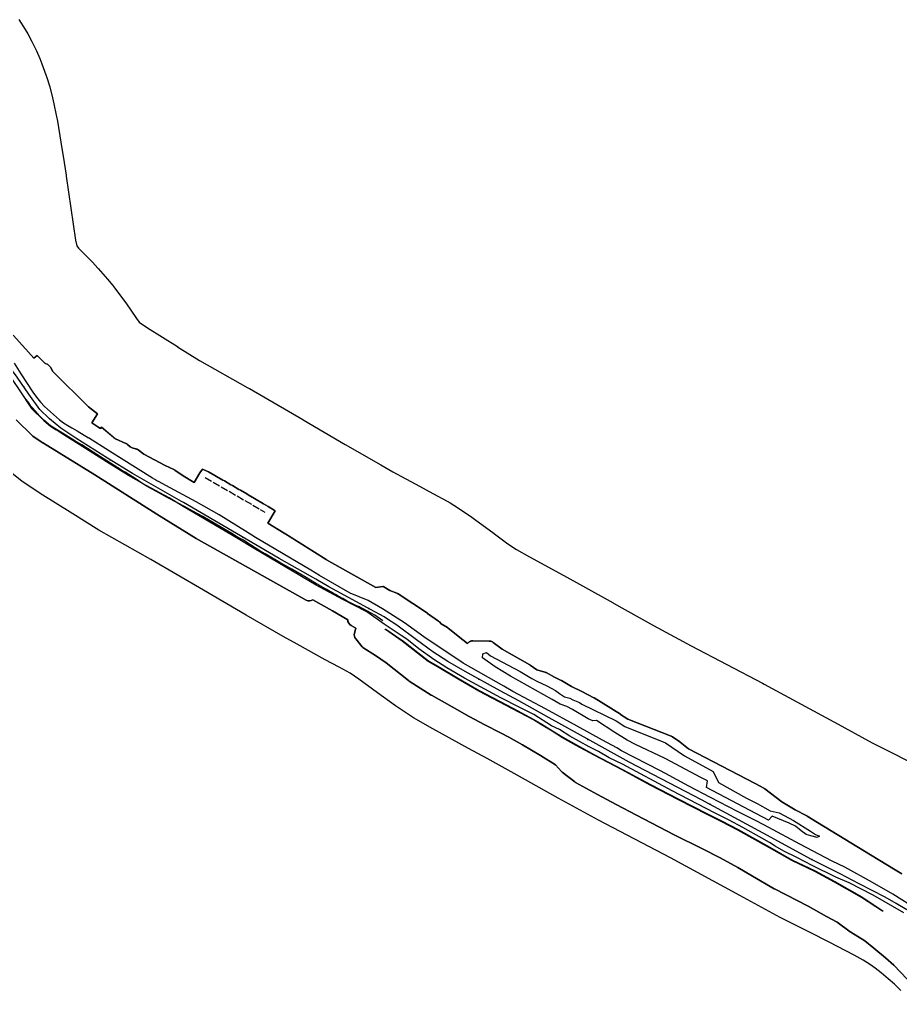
# Model space of a CAD drawing. Header units: inches. Extents: x 91426 to 118597, y 433843 to 446922.
# Drawn here: x 100569 to 101239, y 434467 to 435205 of the extents above; entities that cross this region are included whole.
import ezdxf

# ---------------------------------------------------------------- set-up
doc = ezdxf.new("R2010")
doc.units = ezdxf.units.IN
doc.header["$MEASUREMENT"] = 0
for name, color, linetype, true_color in [('As_waterkering_PWK', 7, 'Continuous', 0x8b0648), ('Beschermingszone_PWK', 7, 'Continuous', 0xde06d3), ('Kernzone_PWK', 7, 'Continuous', 0x33065f), ('Kruinlijnen_PWK', 7, 'Continuous', 0xda0676), ('Kunstwerken_PWK', 7, 'Continuous', 0x2f0602), ('Leggerbermen_PWK', 7, 'Continuous', 0xd60719), ('Referentiepunten_PWK', 7, 'Continuous', 0x7e0730)]:
    doc.layers.add(name, color=color, linetype=linetype, true_color=true_color)

msp = doc.modelspace()

# ---------------------------------------------------------------- linework, layer by layer
at = {"layer": 'As_waterkering_PWK'}
for points in [[(100692.5941, 434839.0963), (100655.1281, 434860.195), (100636.3426, 434871.969), (100612.2655, 434887.0502), (100600.6238, 434894.8555), (100592.0248, 434901.7346), (100584.8811, 434908.8784), (100576.4144, 434920.5201), (100567.5508, 434933.4847), (100560.9362, 434942.3483), (100553.7925, 434950.5504), (100541.357, 434963.1181), (100535.6685, 434969.4681), (100530.5091, 434975.5535), (100525.7466, 434982.8296), (100522.4393, 434989.7088), (100518.7351, 434998.9692), (100517.1347, 435003.8771)], [(100848.3515, 434750.1933), (100846.6868, 434751.3187), (100836.2357, 434757.0073), (100825.6524, 434762.6958), (100804.618, 434774.2052), (100794.5638, 434779.8938), (100766.7825, 434795.7688), (100734.3709, 434814.8188), (100693.8896, 434838.3668), (100692.5941, 434839.0963)], [(101243.9595, 434528.5391), (101235.8897, 434533.5662), (101227.423, 434538.1964), (101207.7115, 434548.5152), (101193.1594, 434555.9235), (101170.9343, 434567.1683), (101140.9041, 434583.5725), (101087.855, 434612.2799), (101032.9538, 434640.9872), (101003.0559, 434657.2592), (100972.0995, 434674.5894), (100948.9485, 434687.4217), (100934.7932, 434695.2269), (100908.0703, 434709.7791), (100894.9734, 434717.3197), (100883.5962, 434724.728), (100871.0285, 434733.9885), (100856.0795, 434744.9687), (100848.3515, 434750.1933)]]:
    msp.add_lwpolyline(points, dxfattribs=at)
at = {"layer": 'Beschermingszone_PWK'}
for points in [[(100568.7558, 435205.4303), (100573.5183, 435197.8896), (100575.572, 435194.4903), (100578.6567, 435188.7192), (100578.7484, 435188.5328), (100582.1879, 435181.5214), (100584.797, 435175.7472), (100586.3447, 435171.7729), (100589.3875, 435163.4385), (100590.1447, 435161.2884), (100592.0443, 435155.0264), (100592.2795, 435154.1323), (100594.3961, 435145.9302), (100595.4543, 435141.3961), (100597.3063, 435132.5326), (100597.499, 435131.5878), (100598.1242, 435128.1282), (100600.7382, 435112.0516), (100602.2932, 435102.7218), (100602.4806, 435101.5551), (100604.7295, 435087.003), (100604.8343, 435086.3092), (100612.007, 435037.6369), (100612.8018, 435033.235), (100614.1855, 435031.6905), (100624.8763, 435020.8859), (100628.9764, 435016.4849), (100629.2006, 435016.2284), (100636.3444, 435008.0263), (100640.2716, 435003.2244), (100641.0795, 435002.1567), (100647.6941, 434993.2931), (100650.1022, 434989.9229), (100658.1442, 434978.16), (100660.236, 434975.2838), (100666.6642, 434970.9739), (100689.4262, 434956.7164), (100689.4498, 434956.7017), (100706.2441, 434946.1756), (100742.9581, 434925.5005), (100743.8896, 434924.9693), (100744.1713, 434924.8061), (100784.6526, 434901.2581), (100785.0422, 434901.0304), (100816.9269, 434882.2899), (100843.9927, 434866.8238), (100853.2427, 434861.5902), (100873.3258, 434850.6014), (100883.58, 434845.0897), (100884.043, 434844.8393), (100894.4941, 434839.1507), (100896.6868, 434837.9213), (100902.2438, 434834.4657), (100902.6942, 434834.163), (100912.0869, 434827.813), (100915.2777, 434825.5638), (100930.2267, 434814.5836), (100930.3484, 434814.4941), (100940.5875, 434806.9495), (100947.2444, 434802.6147), (100956.9375, 434797.0339), (100982.6175, 434783.0497), (100983.0793, 434782.7966), (100997.2346, 434774.9914), (100997.4279, 434774.8846), (101020.5789, 434762.0522), (101020.9485, 434761.8464), (101051.3838, 434744.8078), (101080.0273, 434729.2187), (101134.1918, 434700.8965), (101135.448, 434700.2282), (101188.497, 434671.5209), (101188.8434, 434671.3325), (101217.4885, 434655.685), (101238.3051, 434645.1528), (101238.5277, 434645.0398), (101253.0798, 434637.6315)], [(101240.1806, 434556.0829), (101234.945, 434558.9462), (101222.2263, 434566.8133), (101222.2098, 434566.8235), (101176.04, 434595.134), (101175.9966, 434595.1603), (101168.2111, 434599.8261), (101168.1408, 434599.8674), (101167.9361, 434599.9793), (101158.9416, 434604.627), (101148.8706, 434610.746), (101135.9892, 434620.6349), (101135.7228, 434620.8257), (101135.4449, 434620.9985), (101135.2843, 434621.0873), (101128.5374, 434624.6592), (101128.5073, 434624.6751), (101077.8757, 434651.0403), (101071.6423, 434656.027), (101071.5626, 434656.0895), (101071.3797, 434656.2234), (101065.6911, 434660.1921), (101065.6081, 434660.2487), (101065.3302, 434660.4215), (101065.0416, 434660.5758), (101064.7436, 434660.7108), (101064.6487, 434660.749), (101031.9241, 434673.5259), (101026.2709, 434677.2128), (101026.1913, 434677.2637), (101006.3383, 434689.6836), (101006.1865, 434689.7748), (101005.9479, 434689.9041), (100996.7188, 434694.5842), (100989.0227, 434698.4975), (100981.3017, 434702.9005), (100981.0609, 434703.0292), (100976.0879, 434705.5158), (100969.659, 434708.927), (100969.5268, 434708.9947), (100969.2288, 434709.1297), (100968.9226, 434709.245), (100968.8121, 434709.281), (100962.7344, 434711.1877), (100957.4993, 434714.6382), (100957.2477, 434714.7935), (100957.2196, 434714.8096), (100936.3408, 434726.6845), (100929.4607, 434731.9082), (100929.2151, 434732.0832), (100928.9372, 434732.256), (100928.6486, 434732.4103), (100928.3506, 434732.5453), (100928.0444, 434732.6606), (100927.7313, 434732.7555), (100927.4127, 434732.8298), (100927.0898, 434732.8831), (100926.7642, 434732.9152), (100926.5041, 434732.9255), (100913.9562, 434733.0934), (100913.8893, 434733.0938), (100913.5623, 434733.0831), (100913.2367, 434733.051), (100912.9138, 434732.9977), (100912.5952, 434732.9234), (100912.2821, 434732.8285), (100911.9759, 434732.7132), (100911.6779, 434732.5782), (100911.3893, 434732.4239), (100911.1114, 434732.2511), (100910.8455, 434732.0606), (100910.5926, 434731.853), (100910.3538, 434731.6293), (100910.1301, 434731.3905), (100909.9225, 434731.1376), (100909.8491, 434731.0395), (100906.2603, 434733.9341), (100906.2448, 434733.9465), (100895.1648, 434742.8105), (100895.0851, 434742.873), (100894.8192, 434743.0635), (100894.6444, 434743.1752), (100889.8109, 434746.1225), (100888.5616, 434747.4678), (100888.4331, 434747.6011), (100888.1943, 434747.8248), (100887.9414, 434748.0324), (100887.7913, 434748.1431), (100879.5892, 434753.9639), (100879.4734, 434754.0437), (100879.4576, 434754.0542), (100857.1002, 434768.8709), (100856.8381, 434769.0332), (100856.5495, 434769.1875), (100856.2515, 434769.3225), (100856.0818, 434769.3892), (100850.8633, 434771.331), (100846.3945, 434774.1089), (100846.2548, 434774.1926), (100845.9662, 434774.3469), (100845.6682, 434774.4819), (100845.5393, 434774.5332), (100840.2485, 434773.7019), (100802.6879, 434794.7748), (100802.4795, 434794.9219), (100802.361, 434794.9987), (100771.6848, 434814.2664), (100770.5331, 434814.9898), (100758.1579, 434822.5973), (100763.7141, 434831.99), (100758.3714, 434835.1885), (100754.7444, 434837.3062), (100748.0953, 434841.1885), (100743.2593, 434844.0122), (100742.0503, 434844.7181), (100737.2143, 434847.5418), (100736.0053, 434848.2477), (100731.1693, 434851.0714), (100729.9603, 434851.7773), (100725.1243, 434854.601), (100723.9153, 434855.3069), (100719.0793, 434858.1306), (100717.8703, 434858.8365), (100713.0343, 434861.6602), (100708.4474, 434863.6861), (100706.484, 434860.7309), (100702.0644, 434853.5546), (100693.7047, 434858.5919), (100687.3269, 434862.8872), (100687.3118, 434862.8973), (100687.0339, 434863.0701), (100686.7454, 434863.2243), (100686.6976, 434863.2476), (100680.1676, 434866.382), (100663.7474, 434875.0365), (100659.4588, 434878.2692), (100659.2271, 434878.4337), (100658.9492, 434878.6065), (100658.6606, 434878.7608), (100658.3626, 434878.8958), (100658.0564, 434879.0111), (100657.7433, 434879.106), (100657.6037, 434879.1413), (100655.0693, 434879.7428), (100653.4512, 434880.6327), (100651.3156, 434882.431), (100651.1388, 434882.5732), (100650.8729, 434882.7637), (100650.595, 434882.9365), (100650.3064, 434883.0908), (100650.1322, 434883.1726), (100642.2041, 434886.7097), (100642.1443, 434886.7364), (100631.745, 434895.3989), (100630.7767, 434894.5909), (100629.6276, 434895.2994), (100624.2679, 434898.7996), (100628.4987, 434905.6234), (100621.8071, 434910.9112), (100594.7704, 434937.9022), (100592.8605, 434941.0495), (100590.9645, 434943.0645), (100588.5894, 434944.0728), (100582.7837, 434949.8687), (100580.1651, 434947.8487), (100574.0747, 434954.8395), (100574.0639, 434954.8518), (100573.9916, 434954.9324), (100564.4692, 434965.3277)], [(101239.4025, 434467.2841), (101234.4458, 434472.133), (101229.7054, 434476.227), (101224.4286, 434480.8301), (101219.9466, 434484.3261), (101216.4176, 434486.7882), (101210.6554, 434490.3778), (101203.8311, 434494.1098), (101184.774, 434504.086), (101170.5308, 434511.3371), (101147.6572, 434522.91), (101117.0209, 434539.6453), (101064.3713, 434568.1364), (101009.4171, 434596.8715), (100978.8919, 434613.4848), (100947.7673, 434630.9093), (100924.7571, 434643.6635), (100910.7655, 434651.3785), (100883.6366, 434666.1516), (100868.8378, 434674.6722), (100855.1006, 434683.6173), (100841.399, 434693.7133), (100827.2672, 434704.0933), (100820.6732, 434708.5512), (100812.4477, 434713.0284), (100801.8157, 434718.743), (100780.3056, 434730.5127), (100769.8493, 434736.4288), (100741.7102, 434752.5082), (100709.1326, 434771.6559), (100669.0509, 434794.9714), (100629.5701, 434817.2046), (100609.7949, 434829.5989), (100585.0661, 434845.0884), (100571.0322, 434854.4975), (100558.6277, 434864.4211)]]:
    msp.add_lwpolyline(points, dxfattribs=at)
msp.add_lwpolyline([(100566.7209, 434900.9633), (100578.8466, 434889.3085, 0.04101022), (100579.4814, 434888.7913), (100587.3691, 434883.3759, 0.01266942), (100587.5815, 434883.2378), (100626.6363, 434859.2403), (100673.6032, 434829.4593), (100703.5299, 434810.9613, 0.01079755), (100703.716, 434810.8518), (100787.1834, 434764.1147, 0.2695524), (100792.2086, 434764.1958), (100807.404, 434756.006), (100818.8851, 434749.1363, 0.2812546), (100821.5275, 434744.6429), (100824.9287, 434742.8251), (100823.9738, 434738.946, 0.23691285), (100824.9699, 434734.5715), (100829.8526, 434728.6451, 0.08094017), (100831.0616, 434727.5845), (100840.0956, 434721.9382), (100848.0013, 434716.4151), (100865.1122, 434702.8444, 0.0253594), (100865.5248, 434702.55), (100882.208, 434691.8775, 0.01454188), (100882.4574, 434691.728), (100898.2761, 434682.86), (100911.1177, 434675.7257), (100923.0083, 434669.3601), (100934.964, 434663.265), (100941.2351, 434659.8444), (100951.6781, 434654.1066), (100965.4557, 434645.84), (100976.7642, 434638.801), (100981.4233, 434633.8898, 0.03765276), (100981.9804, 434633.3847), (100991.4953, 434625.9818, 0.03838927), (100992.1347, 434625.5588), (101008.6506, 434616.3702), (101022.8617, 434608.7273), (101038.4163, 434600.5345), (101067.0149, 434585.7012), (101088.4824, 434575.0853), (101101.8942, 434568.2076), (101115.3325, 434560.8672), (101126.5734, 434554.1459), (101143.0771, 434544.6805, 0.0128881), (101143.3039, 434544.5581), (101160.5548, 434535.8129), (101168.8541, 434531.5512), (101182.8572, 434523.6161), (101191.0089, 434519.2822), (101200.8614, 434511.8652, 0.0262264), (101201.2961, 434511.5723), (101211.9411, 434505.1853), (101218.8642, 434499.5666), (101227.7888, 434492.1294), (101234.1229, 434486.626), (101244.2228, 434476.0821)], format="xyb", dxfattribs=at)
at = {"layer": 'Kernzone_PWK'}
msp.add_lwpolyline([(100564.4692, 434965.3277), (100573.9916, 434954.9324), (100574.0639, 434954.8518), (100574.0747, 434954.8395), (100580.1651, 434947.8487), (100582.7837, 434949.8687), (100588.5894, 434944.0728), (100590.9645, 434943.0645), (100592.8605, 434941.0495), (100594.7704, 434937.9022), (100621.8071, 434910.9112), (100628.4987, 434905.6234), (100624.2679, 434898.7996), (100629.6276, 434895.2994), (100630.7767, 434894.5909), (100631.745, 434895.3989), (100642.2041, 434886.7097), (100650.1322, 434883.1726), (100650.3064, 434883.0908), (100650.595, 434882.9365), (100650.8729, 434882.7637), (100651.1388, 434882.5732), (100651.3156, 434882.431), (100653.4512, 434880.6327), (100655.0693, 434879.7428), (100657.6037, 434879.1413), (100657.7433, 434879.106), (100658.0564, 434879.0111), (100658.3626, 434878.8958), (100658.6606, 434878.7608), (100658.9492, 434878.6065), (100659.2271, 434878.4337), (100659.4588, 434878.2692), (100663.7474, 434875.0365), (100680.1676, 434866.382), (100686.6976, 434863.2476), (100686.7454, 434863.2243), (100687.0339, 434863.0701), (100687.3118, 434862.8973), (100687.3269, 434862.8872), (100693.7047, 434858.5919), (100702.0644, 434853.5546), (100706.484, 434860.7309), (100708.4474, 434863.6861), (100713.0343, 434861.6602), (100717.8703, 434858.8365), (100719.0793, 434858.1306), (100723.9153, 434855.3069), (100725.1243, 434854.601), (100729.9603, 434851.7773), (100731.1693, 434851.0714), (100736.0053, 434848.2477), (100737.2143, 434847.5418), (100742.0503, 434844.7181), (100743.2593, 434844.0122), (100748.0953, 434841.1885), (100754.7444, 434837.3062), (100758.3714, 434835.1885), (100763.7141, 434831.99), (100758.1579, 434822.5973), (100770.5331, 434814.9898), (100771.6848, 434814.2664), (100775.1421, 434812.0949), (100802.361, 434794.9987), (100802.4795, 434794.9219), (100802.6879, 434794.7748), (100840.2485, 434773.7019), (100845.5393, 434774.5332), (100845.6682, 434774.4819), (100845.9662, 434774.3469), (100846.2548, 434774.1926), (100846.3945, 434774.1089), (100850.8633, 434771.331), (100856.0818, 434769.3892), (100856.2515, 434769.3225), (100856.5495, 434769.1875), (100856.8381, 434769.0332), (100857.1002, 434768.8709), (100879.4576, 434754.0542), (100879.4734, 434754.0437), (100879.5892, 434753.9639), (100887.7913, 434748.1431), (100887.9414, 434748.0324), (100888.1943, 434747.8248), (100888.4331, 434747.6011), (100888.5616, 434747.4678), (100889.8109, 434746.1225), (100894.6444, 434743.1752), (100894.8192, 434743.0635), (100895.0851, 434742.873), (100895.1648, 434742.8105), (100906.2448, 434733.9465), (100906.2603, 434733.9341), (100909.8491, 434731.0395), (100909.9225, 434731.1376), (100910.1301, 434731.3905), (100910.3538, 434731.6293), (100910.5926, 434731.853), (100910.8455, 434732.0606), (100911.1114, 434732.2511), (100911.3893, 434732.4239), (100911.6779, 434732.5782), (100911.9759, 434732.7132), (100912.2821, 434732.8285), (100912.5952, 434732.9234), (100912.9138, 434732.9977), (100913.2367, 434733.051), (100913.5623, 434733.0831), (100913.8893, 434733.0938), (100913.9562, 434733.0934), (100926.5041, 434732.9255), (100926.7642, 434732.9152), (100927.0898, 434732.8831), (100927.4127, 434732.8298), (100927.7313, 434732.7555), (100928.0444, 434732.6606), (100928.3506, 434732.5453), (100928.6486, 434732.4103), (100928.9372, 434732.256), (100929.2151, 434732.0832), (100929.4607, 434731.9082), (100936.3408, 434726.6845), (100957.2196, 434714.8096), (100957.2477, 434714.7935), (100957.4993, 434714.6382), (100962.7344, 434711.1877), (100968.8121, 434709.281), (100968.9226, 434709.245), (100969.2288, 434709.1297), (100969.5268, 434708.9947), (100969.659, 434708.927), (100976.0879, 434705.5158), (100981.0609, 434703.0292), (100981.3017, 434702.9005), (100989.0227, 434698.4975), (100996.7188, 434694.5842), (101005.9479, 434689.9041), (101006.1865, 434689.7748), (101006.3383, 434689.6836), (101026.1913, 434677.2637), (101026.2709, 434677.2128), (101031.9241, 434673.5259), (101064.6487, 434660.749), (101064.7436, 434660.7108), (101065.0416, 434660.5758), (101065.3302, 434660.4215), (101065.6081, 434660.2487), (101065.6911, 434660.1921), (101071.3797, 434656.2234), (101071.5626, 434656.0895), (101071.6423, 434656.027), (101077.8757, 434651.0403), (101128.5073, 434624.6751), (101128.5374, 434624.6592), (101135.2843, 434621.0873), (101135.4449, 434620.9985), (101135.7228, 434620.8257), (101135.9892, 434620.6349), (101148.8706, 434610.746), (101158.9416, 434604.627), (101167.9361, 434599.9793), (101168.1408, 434599.8674), (101168.2111, 434599.8261), (101175.9966, 434595.1603), (101176.04, 434595.134), (101222.2098, 434566.8235), (101222.2263, 434566.8133), (101234.945, 434558.9462), (101240.1806, 434556.0829)], dxfattribs=at)
msp.add_lwpolyline([(101244.2228, 434476.0821), (101234.1229, 434486.626), (101227.7888, 434492.1294), (101218.8642, 434499.5666), (101211.9411, 434505.1853), (101201.2961, 434511.5723, -0.02622641), (101200.8614, 434511.8652), (101191.0089, 434519.2822), (101182.8572, 434523.6161), (101168.8541, 434531.5512), (101160.5548, 434535.8129), (101143.3039, 434544.5581, -0.01288812), (101143.0771, 434544.6805), (101126.5734, 434554.1459), (101115.3325, 434560.8672), (101101.8942, 434568.2076), (101088.4824, 434575.0853), (101067.0149, 434585.7012), (101038.4163, 434600.5345), (101022.8617, 434608.7273), (101008.6506, 434616.3702), (100992.1347, 434625.5588, -0.03838926), (100991.4953, 434625.9818), (100981.9804, 434633.3847, -0.03765276), (100981.4233, 434633.8898), (100976.7642, 434638.801), (100965.4557, 434645.84), (100951.6781, 434654.1066), (100941.2351, 434659.8444), (100934.964, 434663.265), (100923.0083, 434669.3601), (100911.1177, 434675.7257), (100898.2761, 434682.86), (100882.4574, 434691.728, -0.01454187), (100882.208, 434691.8775), (100865.5248, 434702.55, -0.02535941), (100865.1122, 434702.8444), (100848.0013, 434716.4151), (100840.0956, 434721.9382), (100831.0616, 434727.5845, -0.08094018), (100829.8526, 434728.6451), (100824.9699, 434734.5715, -0.23691285), (100823.9738, 434738.946), (100824.9287, 434742.8251), (100821.5275, 434744.6429, -0.2812546), (100818.8851, 434749.1363), (100807.404, 434756.006), (100792.2086, 434764.1958, -0.26955239), (100787.1834, 434764.1147), (100703.716, 434810.8518, -0.01079756), (100703.5299, 434810.9613), (100673.6032, 434829.4593), (100626.6363, 434859.2403), (100587.5815, 434883.2378, -0.01266943), (100587.3691, 434883.3759), (100579.4814, 434888.7913, -0.04101021), (100578.8466, 434889.3085), (100566.7209, 434900.9633, -0.02531776)], format="xyb", dxfattribs=at)
at = {"layer": 'Kruinlijnen_PWK'}
for points in [[(100558.3638, 434938.9385, 0), (100563.5004, 434932.2646, 0), (100563.8261, 434931.7519, 0), (100569.6017, 434923.0622, 0), (100578.4885, 434909.6913, 0), (100587.9005, 434900.5322, 0), (100592.8493, 434896.2212, 0), (100596.3209, 434894.0802, 0), (100597.1864, 434893.4289, 0)], [(100565.162, 434944.0995, 0), (100570.2918, 434936.1152, 0), (100570.3, 434936.1025, 0), (100579.5711, 434922.141, 0), (100582.2856, 434918.2952, 0), (100585.2145, 434914.6102, 0), (100588.3483, 434911.0977, 0), (100599.6905, 434901.1033, 0), (100602.8267, 434898.9222, 0), (100606.0602, 434896.8882, 0), (100609.0097, 434895.1266, 0), (100613.2195, 434892.6122, 0), (100621.8864, 434887.4359, 0)], [(100597.1864, 434893.4289, 0), (100597.1398, 434893.4598, 0)], [(101241.5402, 434526.4494, 0), (101218.2568, 434539.8109, 0), (101200.1328, 434549.2036, 0), (101189.9775, 434553.5062, 0), (101171.9547, 434562.4328, 0), (101160.3441, 434568.3229, 0), (101150.2899, 434573.35, 0), (101143.9399, 434577.0542, 0), (101139.5743, 434579.8323, 0), (101133.7534, 434583.1396, 0), (101119.2013, 434591.2094, 0), (101108.7503, 434596.7657, 0), (101097.77, 434602.4542, 0), (101065.6231, 434619.123, 0), (101027.7876, 434639.3637, 0), (101017.6011, 434644.2585, 0), (101009.399, 434649.021, 0), (101002.5198, 434652.4606, 0), (100987.7031, 434660.6627, 0), (100979.7656, 434665.6898, 0), (100973.8125, 434668.6002, 0), (100960.451, 434677.0669, 0), (100949.6031, 434682.3585, 0), (100935.3155, 434689.8992, 0), (100907.5342, 434704.8482, 0), (100894.305, 434712.5211, 0), (100884.2509, 434718.8711, 0), (100873.006, 434726.9409, 0), (100863.8779, 434734.3493, 0), (100859.5123, 434737.1274, 0), (100846.6799, 434745.7264, 0), (100833.4508, 434755.2514, 0), (100815.1945, 434764.6441, 0), (100794.8215, 434775.4921, 0), (100747.7256, 434803.4057, 0), (100734.2318, 434811.3432, 0), (100693.7505, 434835.288, 0), (100683.1671, 434841.9026, 0), (100665.5723, 434851.163, 0), (100652.0785, 434858.7037, 0), (100635.542, 434869.1547, 0), (100614.6399, 434882.2516, 0), (100600.8815, 434890.9829, 0), (100597.1864, 434893.4289, 0)], [(100675.5169, 434853.8559, 0), (100673.8067, 434854.7619, 0), (100672.1122, 434855.6971, 0), (100670.4341, 434856.6613, 0), (100659.4418, 434863.5619, 0), (100644.6397, 434872.9716, 0), (100637.8488, 434877.2886, 0), (100621.8982, 434887.4284, 0)], [(100680.5399, 434851.215, 0), (100675.5217, 434853.8533, 0)], [(101251.8378, 434528.8635, 0), (101233.2929, 434540.6542, 0), (101217.8147, 434549.5178, 0), (101196.8007, 434561.0212, 0), (101187.2756, 434565.6515, 0), (101162.6693, 434578.6161, 0), (101139.1214, 434591.3161, 0), (101129.9729, 434596.0846, 0), (101115.1562, 434603.3606, 0), (101094.6509, 434613.944, 0), (101078.1145, 434622.6752, 0), (101060.3873, 434632.2003, 0), (101056.0217, 434634.5815, 0), (101026.9175, 434649.5305, 0), (101023.3456, 434651.9118, 0), (101012.63, 434657.7326, 0), (100993.3153, 434668.1837, 0), (100969.1059, 434681.5451, 0), (100944.3673, 434694.642, 0), (100937.4881, 434698.6108, 0), (100906.6641, 434716.0733, 0), (100876.6338, 434736.0494, 0), (100861.9494, 434746.7651, 0), (100845.2807, 434757.3484, 0), (100834.4327, 434763.7646, 0), (100820.6744, 434769.4531, 0), (100797.391, 434782.6823, 0), (100790.9087, 434786.7834, 0), (100748.6872, 434811.5572, 0), (100741.2329, 434816.4628, 0), (100721.108, 434828.8713, 0), (100709.4842, 434835.5234, 0), (100703.5319, 434838.7941, 0), (100680.5498, 434851.2097, 0)]]:
    msp.add_polyline3d(points, dxfattribs=at)
at = {"layer": 'Kunstwerken_PWK'}
for p, q in [((100710.5132, 434857.3423), (100715.3492, 434854.5186)), ((100716.5582, 434853.8127), (100721.3942, 434850.989)), ((100722.6032, 434850.2831), (100727.4392, 434847.4595)), ((100728.6482, 434846.7535), (100733.4842, 434843.9299)), ((100734.6932, 434843.2239), (100739.5292, 434840.4003)), ((100740.7382, 434839.6944), (100745.5742, 434836.8707)), ((100746.7832, 434836.1648), (100751.6192, 434833.3411)), ((100752.2233, 434832.9884), (100755.8503, 434830.8706))]:
    msp.add_line(p, q, dxfattribs=at)
for points in [[(100793.792, 434777.2412), (100793.7875, 434777.2438), (100787.1956, 434781.1277), (100776.4424, 434787.4633), (100771.8325, 434790.1794), (100767.1866, 434792.7566), (100759.1311, 434797.512), (100756.0438, 434799.3345), (100752.1532, 434801.59), (100744.8858, 434806.1399), (100739.0338, 434809.8037), (100734.4224, 434812.4342), (100730.6801, 434814.569), (100718.5042, 434821.7877), (100708.808, 434827.5362), (100704.356, 434830.0053), (100698.862, 434833.0523), (100694.649, 434835.2022), (100689.4551, 434838.0025), (100682.0604, 434841.8852), (100673.3693, 434846.6808), (100666.9716, 434850.2109), (100662.389, 434853.0508), (100658.0398, 434855.952), (100649.5305, 434861.2372), (100646.9409, 434862.8455), (100638.5474, 434868.2535), (100625.4143, 434876.5504), (100616.6934, 434882.0597), (100611.4085, 434885.2035), (100598.6265, 434892.9747), (100597.5288, 434893.6421), (100592.9666, 434896.4158), (100587.9352, 434900.7942), (100584.8845, 434903.9602), (100579.1359, 434910.1158), (100578.0518, 434911.6042), (100576.3098, 434913.9597), (100573.3747, 434917.9285), (100573.0369, 434918.3853)], [(100845.6714, 434748.3869), (100839.3587, 434752.6068), (100830.988, 434757.2361), (100828.6608, 434758.3611), (100827.9741, 434758.8307), (100827.6297, 434759.0661), (100827.5422, 434758.9019), (100824.6217, 434760.3138), (100818.4034, 434763.3201), (100815.0338, 434765.2179), (100814.2616, 434765.6528), (100813.3903, 434766.1436), (100812.5189, 434766.6343), (100811.6476, 434767.1251), (100810.7763, 434767.6158), (100810.1243, 434767.983), (100809.9049, 434768.1066), (100809.0336, 434768.5973), (100808.1623, 434769.0881), (100807.2909, 434769.5788), (100806.4196, 434770.0696), (100804.6769, 434771.0511), (100803.8056, 434771.5418), (100802.9343, 434772.0326), (100802.0629, 434772.5233), (100801.6936, 434772.7313), (100801.1916, 434773.0141), (100800.3203, 434773.5048), (100799.4489, 434773.9956), (100798.5776, 434774.4863), (100797.7063, 434774.9771), (100796.8349, 434775.4678), (100796.0827, 434775.8915), (100795.103, 434776.4687), (100793.792, 434777.2412)]]:
    msp.add_lwpolyline(points, dxfattribs=at)
at = {"layer": 'Leggerbermen_PWK'}
for points in [[(100859.1317, 434734.2169), (100859.2395, 434734.1428), (100860.4361, 434733.3201), (100860.4475, 434733.3118), (100880.2789, 434717.8433), (100887.2763, 434713.7505), (100903.0182, 434704.4906), (100918.8885, 434695.3651), (100944.2843, 434681.8736), (100960.4234, 434673.4072), (100960.4322, 434673.4024), (100960.4393, 434673.3981), (100966.3905, 434669.6952), (100974.5906, 434664.8016), (100974.5978, 434664.7971), (100982.3959, 434659.7746), (100992.7069, 434654.0903), (101006.4627, 434646.5511), (101027.7595, 434635.4397), (101027.7627, 434635.438), (101049.06, 434623.9295), (101070.6209, 434612.6861), (101092.4472, 434601.5745), (101103.0297, 434596.2833), (101103.0334, 434596.2814), (101115.7334, 434589.6668), (101115.7398, 434589.6634), (101139.6856, 434576.3013), (101156.6124, 434566.6478), (101174.2005, 434558.1843), (101174.2089, 434558.18), (101189.2902, 434550.1102), (101189.2957, 434550.1072), (101209.8017, 434538.465), (101209.815, 434538.4569), (101225.6907, 434528.0054), (101225.7047, 434527.9954), (101225.7174, 434527.985), (101225.7293, 434527.9738), (101225.7405, 434527.9619), (101225.7509, 434527.9492), (101225.7604, 434527.9359), (101225.769, 434527.922), (101225.7768, 434527.9076), (101225.7835, 434527.8927), (101225.7893, 434527.8774), (101225.794, 434527.8617), (101225.7977, 434527.8458), (101225.8004, 434527.8297), (101225.802, 434527.8134), (101225.8025, 434527.797), (101225.802, 434527.7807), (101225.8004, 434527.7644), (101225.7977, 434527.7483), (101225.794, 434527.7323), (101225.7893, 434527.7167), (101225.7835, 434527.7014), (101225.7768, 434527.6865), (101225.769, 434527.672), (101225.7604, 434527.6581), (101225.7509, 434527.6448), (101225.7405, 434527.6322), (101225.7293, 434527.6203), (101225.7174, 434527.6091), (101225.7047, 434527.5987), (101225.6914, 434527.5892), (101225.6775, 434527.5805), (101225.6631, 434527.5728), (101225.6482, 434527.5661), (101225.6329, 434527.5603), (101225.6172, 434527.5555), (101225.6013, 434527.5518), (101225.5852, 434527.5492), (101225.5689, 434527.5476), (101225.5525, 434527.547), (101225.5362, 434527.5476), (101225.5199, 434527.5492), (101225.5038, 434527.5518), (101225.4878, 434527.5555), (101225.4722, 434527.5603), (101225.4569, 434527.5661), (101225.442, 434527.5728), (101225.4275, 434527.5805), (101225.4151, 434527.5882), (101209.5469, 434538.0348), (101189.0515, 434549.6708), (101173.9777, 434557.7366), (101156.3867, 434566.2015), (101156.3723, 434566.2091), (101139.4399, 434575.8658), (101115.4993, 434589.225), (101102.8043, 434595.837), (101092.222, 434601.1281), (101070.3919, 434612.2416), (101048.8272, 434623.487), (101048.824, 434623.4887), (101027.5266, 434634.9973), (101006.2292, 434646.109), (101006.2247, 434646.1114), (100992.466, 434653.6522), (100982.147, 434659.3409), (100982.1427, 434659.3433), (100982.1323, 434659.3496), (100974.3307, 434664.3744), (100966.1322, 434669.267), (100966.1283, 434669.2694), (100960.1829, 434672.9687), (100944.0509, 434681.4315), (100918.6503, 434694.9255), (100918.6429, 434694.9296), (100902.7667, 434704.0584), (100887.0233, 434713.3193), (100880.0121, 434717.4202), (100879.9994, 434717.4281), (100879.9853, 434717.4382), (100860.1467, 434732.9124), (100847.4529, 434741.6394), (100847.4423, 434741.647), (100847.4297, 434741.6574), (100847.4177, 434741.6686), (100847.4065, 434741.6805), (100847.3962, 434741.6932), (100847.3866, 434741.7065), (100847.378, 434741.7204), (100847.3703, 434741.7348), (100847.3635, 434741.7497), (100847.3578, 434741.765), (100847.353, 434741.7807), (100847.3493, 434741.7966), (100847.3466, 434741.8127), (100847.345, 434741.829), (100847.3445, 434741.8454), (100847.345, 434741.8617), (100847.3466, 434741.878), (100847.3493, 434741.8941), (100847.353, 434741.9101), (100847.3578, 434741.9257), (100847.3635, 434741.941), (100847.3703, 434741.9559), (100847.378, 434741.9704), (100847.3866, 434741.9843), (100847.3962, 434741.9976), (100847.4065, 434742.0102), (100847.4177, 434742.0221), (100847.4297, 434742.0333), (100847.4423, 434742.0437), (100847.4556, 434742.0532), (100847.4695, 434742.0619), (100847.4839, 434742.0696), (100847.4988, 434742.0763), (100847.5141, 434742.0821), (100847.5298, 434742.0869), (100847.5457, 434742.0906), (100847.5619, 434742.0932), (100847.5781, 434742.0948), (100847.5945, 434742.0954), (100847.6108, 434742.0948), (100847.6271, 434742.0932), (100847.6433, 434742.0906), (100847.6592, 434742.0869), (100847.6749, 434742.0821), (100847.6902, 434742.0763), (100847.7051, 434742.0696), (100847.7195, 434742.0619), (100847.7334, 434742.0532), (100847.7361, 434742.0514)], [(100949.9242, 434709.8298), (100958.7878, 434704.5382), (100962.6243, 434702.4215), (100970.1649, 434698.8496), (100976.7795, 434695.41), (100979.8222, 434693.0288), (100983.7248, 434690.5814), (100987.6936, 434689.49), (100990.0748, 434688.2001), (100995.0358, 434686.3149), (100996.8217, 434685.0251), (101022.9163, 434672.2259), (101029.564, 434667.9594), (101060.4652, 434655.4955), (101074.9846, 434645.7685), (101096.6134, 434633.8352), (101100.793, 434625.3111), (101122.1457, 434613.4623), (101130.2155, 434609.4935), (101140.1374, 434603.9372), (101146.8843, 434602.3497), (101157.8645, 434596.6612), (101170.6969, 434588.3268), (101174.401, 434585.9455), (101177.4438, 434584.6226), (101175.8562, 434583.6966), (101170.9614, 434584.8872), (101167.4505, 434585.8323), (101163.6141, 434588.7427), (101159.2485, 434592.1823), (101154.467, 434594.6523), (101141.5389, 434599.9111), (101138.7608, 434596.7361), (101091.5326, 434621.7392), (101092.2791, 434626.6515), (101087.37, 434629.2571), (101060.1272, 434643.6193), (101037.6067, 434654.4251), (101031.3447, 434657.5466), (101021.8565, 434663.4678), (101007.9291, 434672.4956), (101005.1509, 434672.3633), (101001.7113, 434673.8185), (100989.8554, 434680.92), (100985.3851, 434683.0916), (100980.4123, 434684.9311), (100974.3269, 434688.6352), (100942.7091, 434706.3624), (100930.9352, 434713.3738), (100921.4101, 434720.253), (100921.5374, 434723.2071), (100924.237, 434724.3229), (100927.3583, 434721.6196)]]:
    msp.add_lwpolyline(points, close=True, dxfattribs=at)
at = {"layer": 'Referentiepunten_PWK'}
for p in [(100572.6026, 434926.0955), (100638.369, 434870.6989), (100739.2166, 434811.9707), (100834.9933, 434757.6751), (100918.5468, 434704.074), (101001.4269, 434658.1711), (101094.0308, 434608.9379), (101171.6354, 434566.8136)]:
    msp.add_point(p, dxfattribs=at)

doc.saveas('drawing.dxf')
